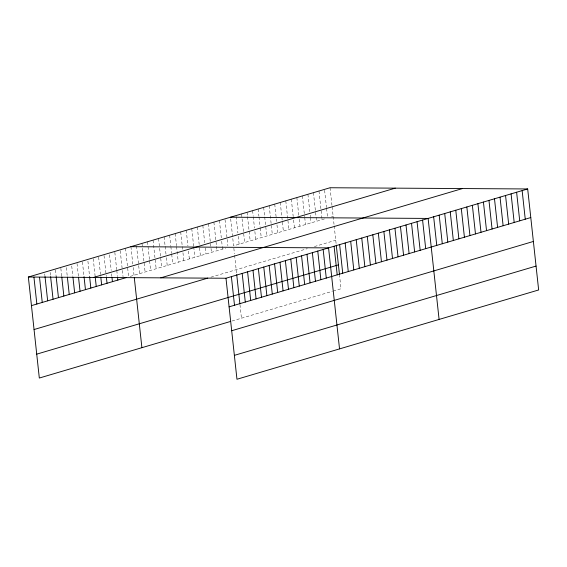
<?xml version="1.0" encoding="UTF-8"?>
<svg xmlns="http://www.w3.org/2000/svg" width="567" height="567" viewBox="0 0 567 567"><rect width="100%" height="100%" fill="white"/><g stroke="black" fill="none" stroke-linecap="round" stroke-linejoin="round"><path stroke-width="0.43" stroke-dasharray="2.83 2.13" d="M130.176 276.42L225.687 248.155M324.452 218.926L233.59 245.816L230.478 217.211M331.567 216.821L333.148 216.353M210.903 277.192L307.3 248.665M314.409 246.56L335.742 240.245M231.974 321.028L332.319 291.332M333.113 291.098L341.015 288.759L339.541 275.215M330.037 187.748L332.014 205.949M332.113 206.82L334.013 224.319M334.183 225.907L336.188 244.349M324.6 190.25L326.486 207.586M326.578 208.458L327.52 217.118M318.98 191.022L322.084 219.627M313.445 192.66L316.556 221.265M307.916 194.297L309.802 211.633M310.177 215.099L310.362 216.835M310.461 217.7L311.021 222.902M302.381 195.934L304.642 216.736M304.741 217.6L305.493 224.539M296.853 197.571L298.83 215.772M299.206 219.238L299.957 226.169M291.325 199.208L293.203 216.544M293.578 220.01L294.429 227.806M285.789 200.846L288.901 229.444M280.261 202.483L283.365 231.081M274.733 204.12L276.611 221.456M276.987 224.922L277.837 232.718M269.197 205.757L272.309 234.355M263.669 207.394L264.612 216.062M264.704 216.927L266.773 235.992M258.134 209.032L258.892 215.963M258.984 216.828L260.111 227.232M260.21 228.097L261.245 237.63M252.606 210.669L253.173 215.864M253.265 216.736L254.491 227.998M254.867 231.464L255.71 239.267M247.077 212.299L247.453 215.772M247.545 216.637L250.182 240.904M241.542 213.936L244.653 242.541M236.106 216.445L237.899 232.909M238.275 236.375L239.118 244.179M233.845 248.204L234.454 253.782M234.625 255.37L236.63 273.811M239.983 304.685L241.457 318.222M225.042 219.72L227.87 245.717M219.422 220.485L221.3 237.821M221.683 241.287L222.151 245.624M222.243 246.489L222.526 249.09M213.887 222.122L216.431 245.525M216.523 246.39L216.998 250.727M208.358 223.759L211.463 252.365M202.83 225.397L204.708 242.733M205.275 247.935L205.934 254.002M197.295 227.034L199.18 244.37M199.556 247.836L200.406 255.639M191.766 228.671L193.645 246.007M193.744 246.872L194.871 257.276M186.231 230.308L187.932 245.908M188.492 251.11L189.343 258.913M180.703 231.946L182.213 245.816M182.305 246.68L182.588 249.282M182.964 252.747L183.807 260.551M175.175 233.583L176.493 245.717M176.585 246.581L178.279 262.181M169.639 235.22L170.773 245.617M170.865 246.489L171.617 253.421M171.716 254.285L172.751 263.818M164.111 236.857L165.054 245.525M165.146 246.39L165.996 254.193M166.372 257.659L167.215 265.455M158.576 238.494L161.687 267.092M153.047 240.132L156.152 268.73M147.519 241.769L149.497 259.969M149.589 260.834L150.624 270.367M141.984 243.406L145.095 272.004M136.548 245.908L139.56 273.641M130.927 246.68L132.806 264.009M133.181 267.475L134.032 275.279M125.527 248.275L128.539 276.009M120.218 250.742L123.046 276.739M114.825 252.336L116.703 269.672M116.802 270.537L117.461 276.604M109.516 254.803L111.21 270.402M111.593 273.868L111.869 276.469M104.023 255.533L106.284 276.335M98.63 257.127L100.508 274.463M93.229 258.729L95.114 276.065M87.92 261.196L89.621 276.795M82.428 261.926L83.937 275.789M77.034 263.52L78.444 276.519M71.725 265.987L72.859 276.384M66.332 267.581L67.267 276.249M60.839 268.311L61.683 276.115M55.438 269.913L56.19 276.845M50.13 272.38L50.605 276.71M44.736 273.974L44.921 275.711"/><path stroke-width="0.85" d="M230.393 321.496L39.321 378.04L28.35 277.036L330.037 187.748L527.679 188.96L538.65 289.964L236.963 379.252L225.985 278.241L527.679 188.96M93.569 277.433L395.263 188.145M31.454 305.634L126.321 277.561M160.766 277.844L462.459 188.556M34.055 329.533L207.742 278.128M36.727 354.148L338.414 264.867M229.096 306.846L530.783 217.558M231.69 330.738L533.377 241.457M234.362 355.36L536.056 266.072M230.478 217.211L428.12 218.423L439.092 319.434M130.927 246.68L328.562 247.885L339.534 348.896M28.35 277.036L225.985 278.241M522.143 190.597L525.255 219.195M516.615 192.234L519.719 220.832M511.087 193.871L514.191 222.47M505.551 195.502L508.663 224.107M500.023 197.139L503.127 225.744M494.488 198.776L497.599 227.381M488.96 200.413L492.064 229.018M483.431 202.05L486.536 230.656M477.896 203.688L481.007 232.293M472.368 205.325L475.472 233.93M466.839 206.962L469.944 235.567M461.304 208.599L464.416 237.204M455.776 210.237L458.88 238.842M450.241 211.874L453.352 240.479M444.712 213.511L447.817 242.116M439.184 215.148L442.288 243.753M433.649 216.785L436.76 245.383M422.585 220.06L425.697 248.658M417.057 221.697L420.168 250.295M411.529 223.334L414.633 251.932M405.993 224.971L409.105 253.569M400.465 226.609L403.569 255.207M394.937 228.246L398.041 256.844M389.401 229.883L392.513 258.481M383.873 231.513L386.978 260.118M378.338 233.15L381.449 261.756M372.81 234.788L375.914 263.393M367.281 236.425L370.386 265.03M361.746 238.062L364.857 266.667M356.218 239.699L359.322 268.304M350.69 241.336L353.794 269.942M345.154 242.974L348.266 271.579M339.626 244.611L342.73 273.216M336.274 245.171L339.456 274.421M334.091 246.248L337.202 274.853M323.162 249.48L326.273 278.085M317.768 251.082L320.872 279.68M312.367 252.676L315.472 281.282M306.967 254.278L310.078 282.876M301.566 255.873L304.677 284.478M296.172 257.475L299.277 286.073M290.772 259.069L293.876 287.675M285.371 260.664L288.483 289.269M279.978 262.266L283.082 290.864M274.577 263.861L277.681 292.466M269.176 265.462L272.288 294.06M263.775 267.057L266.887 295.662M258.382 268.659L261.486 297.257M252.981 270.253L256.086 298.859M247.581 271.848L250.692 300.453M242.187 273.45L245.291 302.048M236.722 274.634L239.898 303.884M231.386 276.646L234.497 305.244M134.294 277.667L141.899 347.684M117.553 277.476L117.837 280.07M111.968 277.334L112.436 281.671M106.376 277.199L107.035 283.266M100.791 277.065L101.642 284.868M95.206 276.93L96.241 286.463M89.621 276.795L90.84 288.064M84.029 276.661L85.447 289.659M78.537 277.391L80.046 291.254M72.952 277.256L74.646 292.856M67.367 277.114L69.245 294.45M61.775 276.98L63.851 296.052M56.19 276.845L58.451 297.647M50.605 276.71L53.05 299.248M45.02 276.576L47.656 300.843M39.527 277.306L42.256 302.438M33.935 277.171L36.855 304.04"/></g></svg>
